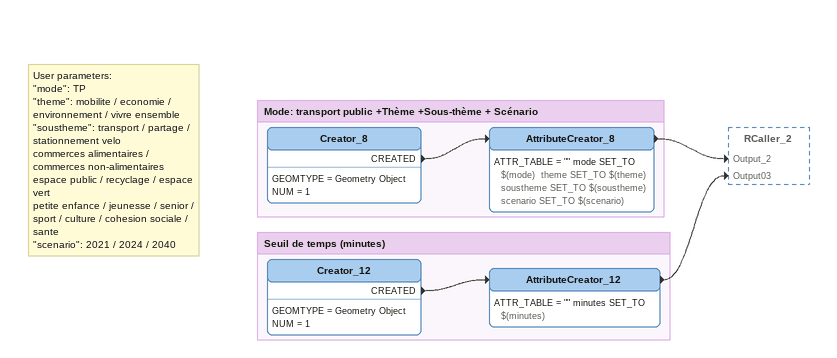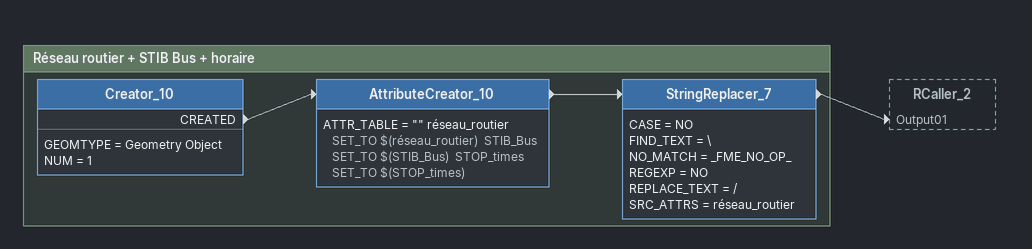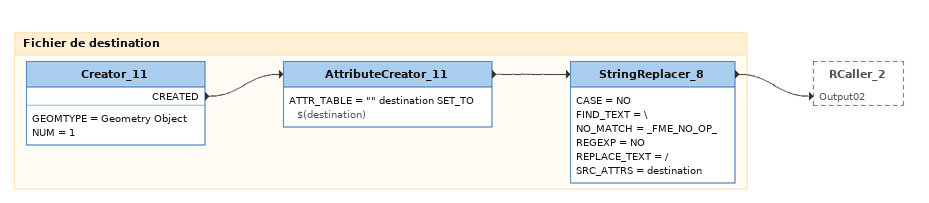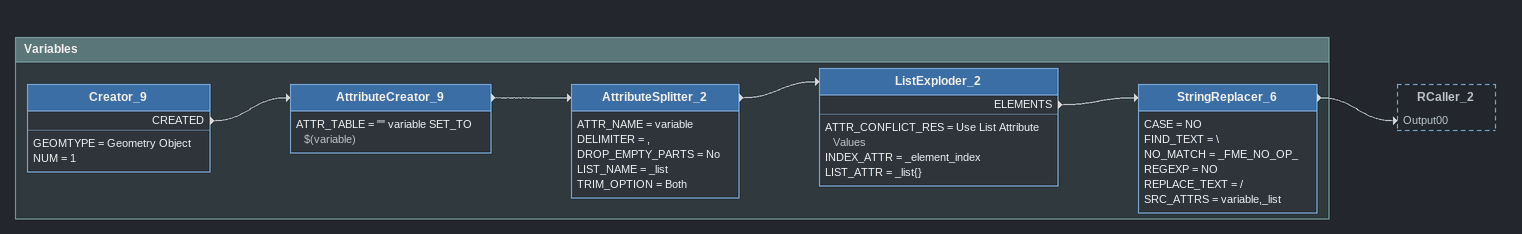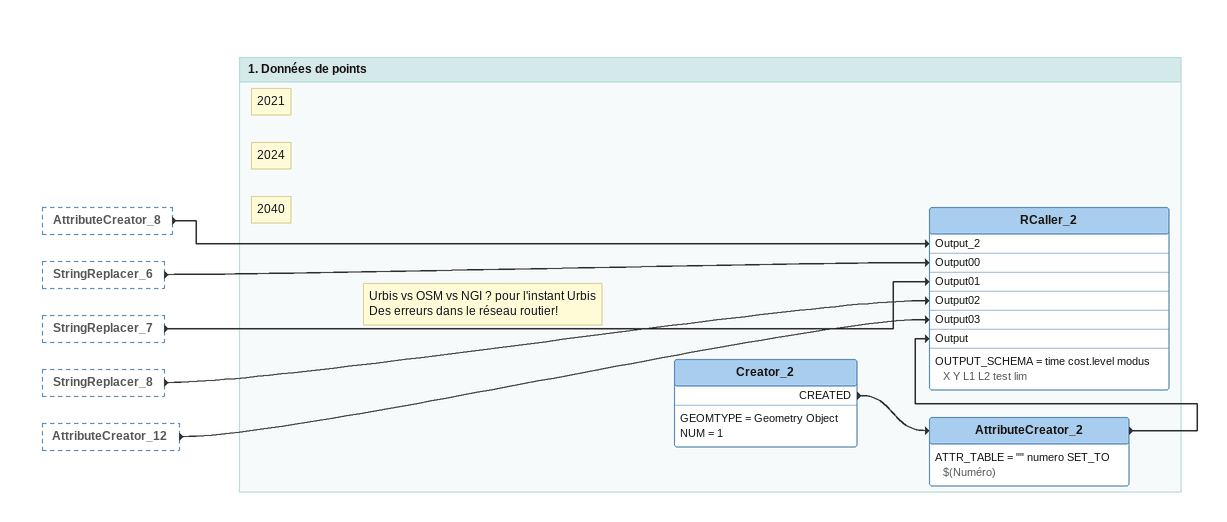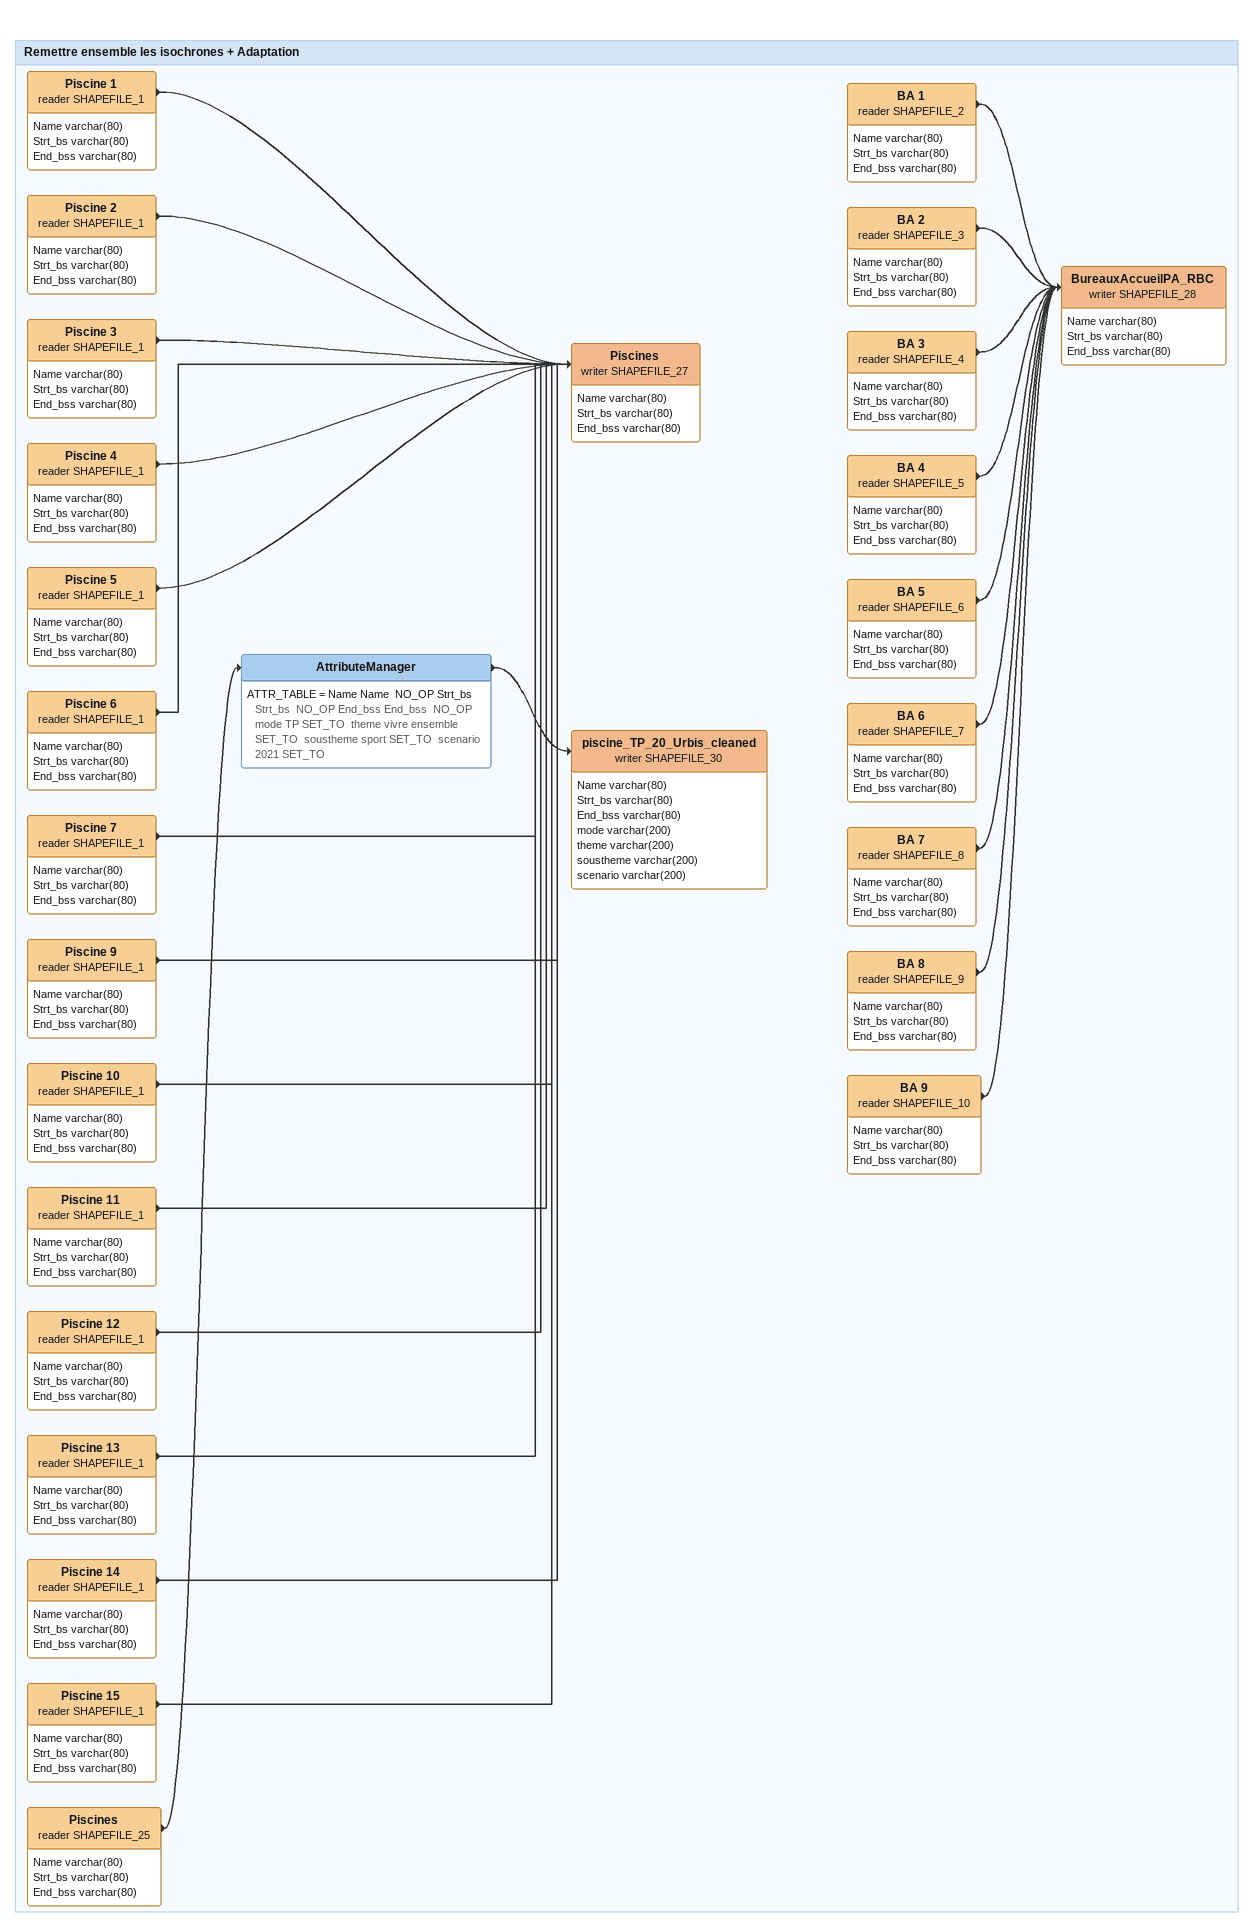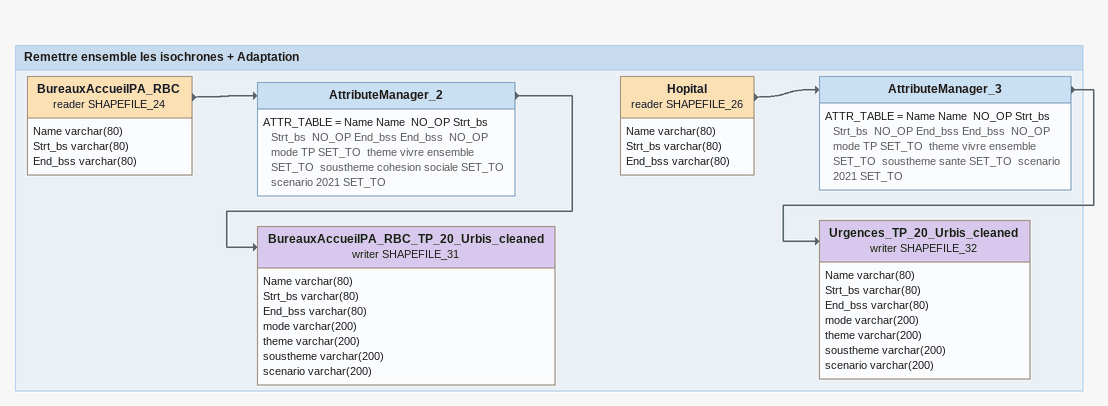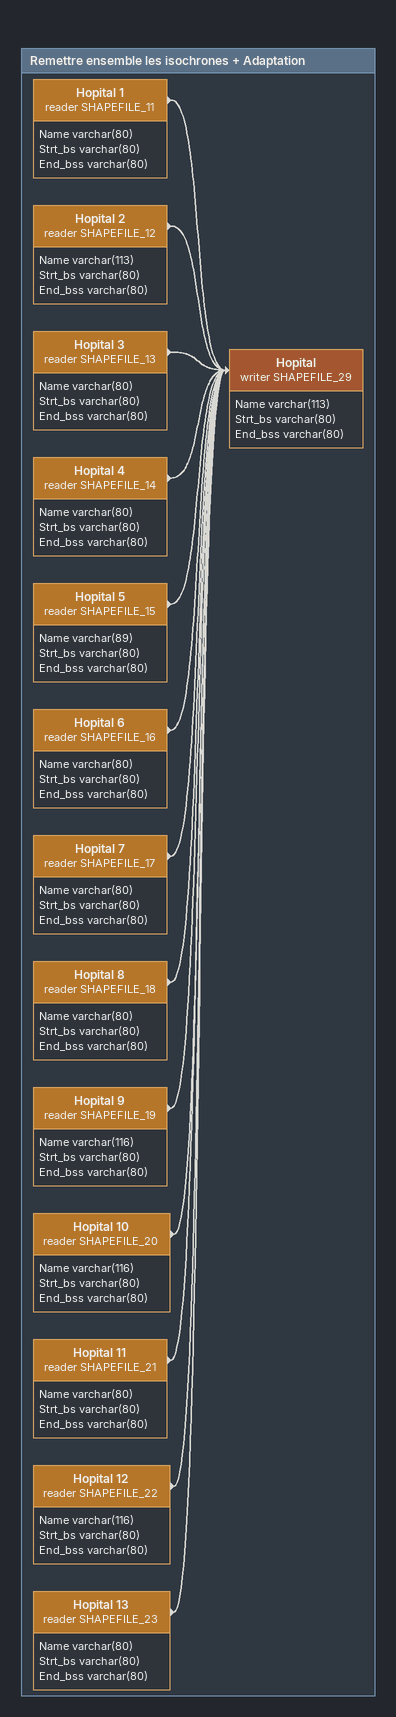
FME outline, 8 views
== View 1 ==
Note: User parameters: / "mode": TP / "theme": mobilite / economie / environnement / vivre ensemble / "soustheme": transport / partage / stationnement velo / commerces alimentaires / commerces non-alimentaires / espace public / recyclage / espace vert / petite enfance / jeunesse / senior / sport / culture / cohesion sociale / sante / "scenario": 2021 / 2024 / 2040

Bookmark: Mode: transport public +Thème +Sous-thème + Scénario
Creator_8
    GEOMTYPE = Geometry Object
    NUM = 1
    CREATED -> AttributeCreator_8
AttributeCreator_8
    ATTR_TABLE = "" mode SET_TO $(mode)  theme SET_TO $(theme)  soustheme SET_TO $(soustheme)  scenario SET_TO $(scenario)
    -> RCaller_2 [Output_2]

Bookmark: Seuil de temps (minutes)
Creator_12
    GEOMTYPE = Geometry Object
    NUM = 1
    CREATED -> AttributeCreator_12
AttributeCreator_12
    ATTR_TABLE = "" minutes SET_TO $(minutes)
    -> RCaller_2 [Output03]

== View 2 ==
Bookmark: Réseau routier + STIB Bus + horaire
Creator_10
    GEOMTYPE = Geometry Object
    NUM = 1
    CREATED -> AttributeCreator_10
AttributeCreator_10
    ATTR_TABLE = "" réseau_routier SET_TO $(réseau_routier)  STIB_Bus SET_TO $(STIB_Bus)  STOP_times SET_TO $(STOP_times)
    -> StringReplacer_7
StringReplacer_7
    CASE = NO
    FIND_TEXT = \
    NO_MATCH = _FME_NO_OP_
    REGEXP = NO
    REPLACE_TEXT = /
    SRC_ATTRS = réseau_routier
    -> RCaller_2 [Output01]

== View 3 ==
Bookmark: Fichier de destination
Creator_11
    GEOMTYPE = Geometry Object
    NUM = 1
    CREATED -> AttributeCreator_11
AttributeCreator_11
    ATTR_TABLE = "" destination SET_TO $(destination)
    -> StringReplacer_8
StringReplacer_8
    CASE = NO
    FIND_TEXT = \
    NO_MATCH = _FME_NO_OP_
    REGEXP = NO
    REPLACE_TEXT = /
    SRC_ATTRS = destination
    -> RCaller_2 [Output02]

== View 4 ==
Bookmark: Variables
Creator_9
    GEOMTYPE = Geometry Object
    NUM = 1
    CREATED -> AttributeCreator_9
AttributeCreator_9
    ATTR_TABLE = "" variable SET_TO $(variable)
    -> AttributeSplitter_2
AttributeSplitter_2
    ATTR_NAME = variable
    DELIMITER = ,
    DROP_EMPTY_PARTS = No
    LIST_NAME = _list
    TRIM_OPTION = Both
    -> ListExploder_2
ListExploder_2
    ATTR_CONFLICT_RES = Use List Attribute Values
    INDEX_ATTR = _element_index
    LIST_ATTR = _list{}
    ELEMENTS -> StringReplacer_6
StringReplacer_6
    CASE = NO
    FIND_TEXT = \
    NO_MATCH = _FME_NO_OP_
    REGEXP = NO
    REPLACE_TEXT = /
    SRC_ATTRS = variable,_list
    -> RCaller_2 [Output00]

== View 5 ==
AttributeCreator_8 [outside]
    -> RCaller_2 [Output_2]
StringReplacer_6 [outside]
    -> RCaller_2 [Output00]
StringReplacer_7 [outside]
    -> RCaller_2 [Output01]
StringReplacer_8 [outside]
    -> RCaller_2 [Output02]
AttributeCreator_12 [outside]
    -> RCaller_2 [Output03]

Bookmark: 1. Données de points
Note: 2021
Note: 2024
Note: 2040
Note: Urbis vs OSM vs NGI ? pour l'instant Urbis / Des erreurs dans le réseau routier!
Creator_2
    GEOMTYPE = Geometry Object
    NUM = 1
    CREATED -> AttributeCreator_2
AttributeCreator_2
    ATTR_TABLE = "" numero SET_TO $(Numéro)
    -> RCaller_2 [Output]
RCaller_2
    OUTPUT_SCHEMA = time cost.level modus X Y L1 L2 test lim

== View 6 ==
Bookmark: Remettre ensemble les isochrones + Adaptation
Piscine 1 (reader SHAPEFILE_1)
    attributes: Name varchar(80), Strt_bs varchar(80), End_bss varchar(80)
    -> Piscines (writer SHAPEFILE_27)
Piscine 2 (reader SHAPEFILE_1)
    attributes: Name varchar(80), Strt_bs varchar(80), End_bss varchar(80)
    -> Piscines (writer SHAPEFILE_27)
Piscine 3 (reader SHAPEFILE_1)
    attributes: Name varchar(80), Strt_bs varchar(80), End_bss varchar(80)
    -> Piscines (writer SHAPEFILE_27)
Piscine 4 (reader SHAPEFILE_1)
    attributes: Name varchar(80), Strt_bs varchar(80), End_bss varchar(80)
    -> Piscines (writer SHAPEFILE_27)
Piscine 5 (reader SHAPEFILE_1)
    attributes: Name varchar(80), Strt_bs varchar(80), End_bss varchar(80)
    -> Piscines (writer SHAPEFILE_27)
Piscine 6 (reader SHAPEFILE_1)
    attributes: Name varchar(80), Strt_bs varchar(80), End_bss varchar(80)
    -> Piscines (writer SHAPEFILE_27)
Piscine 7 (reader SHAPEFILE_1)
    attributes: Name varchar(80), Strt_bs varchar(80), End_bss varchar(80)
    -> Piscines (writer SHAPEFILE_27)
Piscine 9 (reader SHAPEFILE_1)
    attributes: Name varchar(80), Strt_bs varchar(80), End_bss varchar(80)
    -> Piscines (writer SHAPEFILE_27)
Piscine 10 (reader SHAPEFILE_1)
    attributes: Name varchar(80), Strt_bs varchar(80), End_bss varchar(80)
    -> Piscines (writer SHAPEFILE_27)
Piscine 11 (reader SHAPEFILE_1)
    attributes: Name varchar(80), Strt_bs varchar(80), End_bss varchar(80)
    -> Piscines (writer SHAPEFILE_27)
Piscine 12 (reader SHAPEFILE_1)
    attributes: Name varchar(80), Strt_bs varchar(80), End_bss varchar(80)
    -> Piscines (writer SHAPEFILE_27)
Piscine 13 (reader SHAPEFILE_1)
    attributes: Name varchar(80), Strt_bs varchar(80), End_bss varchar(80)
    -> Piscines (writer SHAPEFILE_27)
Piscine 14 (reader SHAPEFILE_1)
    attributes: Name varchar(80), Strt_bs varchar(80), End_bss varchar(80)
    -> Piscines (writer SHAPEFILE_27)
Piscine 15 (reader SHAPEFILE_1)
    attributes: Name varchar(80), Strt_bs varchar(80), End_bss varchar(80)
    -> Piscines (writer SHAPEFILE_27)
Piscines (writer SHAPEFILE_27)
    attributes: Name varchar(80), Strt_bs varchar(80), End_bss varchar(80)
Piscines (reader SHAPEFILE_25)
    attributes: Name varchar(80), Strt_bs varchar(80), End_bss varchar(80)
    -> AttributeManager
AttributeManager
    ATTR_TABLE = Name Name  NO_OP Strt_bs Strt_bs  NO_OP End_bss End_bss  NO_OP  mode TP SET_TO  theme vivre ensemble SET_TO  soustheme sport SET_TO  scenario 2021 SET_TO
    -> piscine_TP_20_Urbis_cleaned (writer SHAPEFILE_30)
piscine_TP_20_Urbis_cleaned (writer SHAPEFILE_30)
    attributes: Name varchar(80), Strt_bs varchar(80), End_bss varchar(80), mode varchar(200), theme varchar(200), soustheme varchar(200), scenario varchar(200)
BA 1 (reader SHAPEFILE_2)
    attributes: Name varchar(80), Strt_bs varchar(80), End_bss varchar(80)
    -> BureauxAccueilPA_RBC (writer SHAPEFILE_28)
BA 2 (reader SHAPEFILE_3)
    attributes: Name varchar(80), Strt_bs varchar(80), End_bss varchar(80)
    -> BureauxAccueilPA_RBC (writer SHAPEFILE_28)
BA 3 (reader SHAPEFILE_4)
    attributes: Name varchar(80), Strt_bs varchar(80), End_bss varchar(80)
    -> BureauxAccueilPA_RBC (writer SHAPEFILE_28)
BA 4 (reader SHAPEFILE_5)
    attributes: Name varchar(80), Strt_bs varchar(80), End_bss varchar(80)
    -> BureauxAccueilPA_RBC (writer SHAPEFILE_28)
BA 5 (reader SHAPEFILE_6)
    attributes: Name varchar(80), Strt_bs varchar(80), End_bss varchar(80)
    -> BureauxAccueilPA_RBC (writer SHAPEFILE_28)
BA 6 (reader SHAPEFILE_7)
    attributes: Name varchar(80), Strt_bs varchar(80), End_bss varchar(80)
    -> BureauxAccueilPA_RBC (writer SHAPEFILE_28)
BA 7 (reader SHAPEFILE_8)
    attributes: Name varchar(80), Strt_bs varchar(80), End_bss varchar(80)
    -> BureauxAccueilPA_RBC (writer SHAPEFILE_28)
BA 8 (reader SHAPEFILE_9)
    attributes: Name varchar(80), Strt_bs varchar(80), End_bss varchar(80)
    -> BureauxAccueilPA_RBC (writer SHAPEFILE_28)
BA 9 (reader SHAPEFILE_10)
    attributes: Name varchar(80), Strt_bs varchar(80), End_bss varchar(80)
    -> BureauxAccueilPA_RBC (writer SHAPEFILE_28)
BureauxAccueilPA_RBC (writer SHAPEFILE_28)
    attributes: Name varchar(80), Strt_bs varchar(80), End_bss varchar(80)

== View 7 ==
Bookmark: Remettre ensemble les isochrones + Adaptation
BureauxAccueilPA_RBC (reader SHAPEFILE_24)
    attributes: Name varchar(80), Strt_bs varchar(80), End_bss varchar(80)
    -> AttributeManager_2
AttributeManager_2
    ATTR_TABLE = Name Name  NO_OP Strt_bs Strt_bs  NO_OP End_bss End_bss  NO_OP  mode TP SET_TO  theme vivre ensemble SET_TO  soustheme cohesion sociale SET_TO  scenario 2021 SET_TO
    -> BureauxAccueilPA_RBC_TP_20_Urbis_cleaned (writer SHAPEFILE_31)
BureauxAccueilPA_RBC_TP_20_Urbis_cleaned (writer SHAPEFILE_31)
    attributes: Name varchar(80), Strt_bs varchar(80), End_bss varchar(80), mode varchar(200), theme varchar(200), soustheme varchar(200), scenario varchar(200)
Hopital (reader SHAPEFILE_26)
    attributes: Name varchar(80), Strt_bs varchar(80), End_bss varchar(80)
    -> AttributeManager_3
AttributeManager_3
    ATTR_TABLE = Name Name  NO_OP Strt_bs Strt_bs  NO_OP End_bss End_bss  NO_OP  mode TP SET_TO  theme vivre ensemble SET_TO  soustheme sante SET_TO  scenario 2021 SET_TO
    -> Urgences_TP_20_Urbis_cleaned (writer SHAPEFILE_32)
Urgences_TP_20_Urbis_cleaned (writer SHAPEFILE_32)
    attributes: Name varchar(80), Strt_bs varchar(80), End_bss varchar(80), mode varchar(200), theme varchar(200), soustheme varchar(200), scenario varchar(200)

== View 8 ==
Bookmark: Remettre ensemble les isochrones + Adaptation
Hopital 1 (reader SHAPEFILE_11)
    attributes: Name varchar(80), Strt_bs varchar(80), End_bss varchar(80)
    -> Hopital (writer SHAPEFILE_29)
Hopital 2 (reader SHAPEFILE_12)
    attributes: Name varchar(113), Strt_bs varchar(80), End_bss varchar(80)
    -> Hopital (writer SHAPEFILE_29)
Hopital 3 (reader SHAPEFILE_13)
    attributes: Name varchar(80), Strt_bs varchar(80), End_bss varchar(80)
    -> Hopital (writer SHAPEFILE_29)
Hopital 4 (reader SHAPEFILE_14)
    attributes: Name varchar(80), Strt_bs varchar(80), End_bss varchar(80)
    -> Hopital (writer SHAPEFILE_29)
Hopital 5 (reader SHAPEFILE_15)
    attributes: Name varchar(89), Strt_bs varchar(80), End_bss varchar(80)
    -> Hopital (writer SHAPEFILE_29)
Hopital 6 (reader SHAPEFILE_16)
    attributes: Name varchar(80), Strt_bs varchar(80), End_bss varchar(80)
    -> Hopital (writer SHAPEFILE_29)
Hopital 7 (reader SHAPEFILE_17)
    attributes: Name varchar(80), Strt_bs varchar(80), End_bss varchar(80)
    -> Hopital (writer SHAPEFILE_29)
Hopital 8 (reader SHAPEFILE_18)
    attributes: Name varchar(80), Strt_bs varchar(80), End_bss varchar(80)
    -> Hopital (writer SHAPEFILE_29)
Hopital 9 (reader SHAPEFILE_19)
    attributes: Name varchar(116), Strt_bs varchar(80), End_bss varchar(80)
    -> Hopital (writer SHAPEFILE_29)
Hopital 10 (reader SHAPEFILE_20)
    attributes: Name varchar(116), Strt_bs varchar(80), End_bss varchar(80)
    -> Hopital (writer SHAPEFILE_29)
Hopital 11 (reader SHAPEFILE_21)
    attributes: Name varchar(80), Strt_bs varchar(80), End_bss varchar(80)
    -> Hopital (writer SHAPEFILE_29)
Hopital 12 (reader SHAPEFILE_22)
    attributes: Name varchar(116), Strt_bs varchar(80), End_bss varchar(80)
    -> Hopital (writer SHAPEFILE_29)
Hopital 13 (reader SHAPEFILE_23)
    attributes: Name varchar(80), Strt_bs varchar(80), End_bss varchar(80)
    -> Hopital (writer SHAPEFILE_29)
Hopital (writer SHAPEFILE_29)
    attributes: Name varchar(113), Strt_bs varchar(80), End_bss varchar(80)
